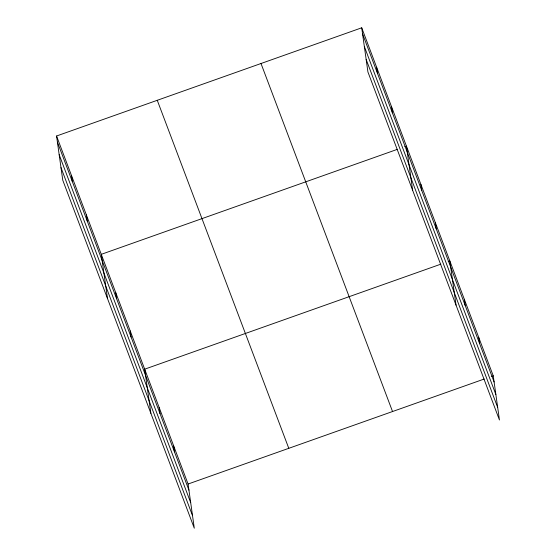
<?xml version="1.0" encoding="UTF-8"?>
<svg xmlns="http://www.w3.org/2000/svg" width="556" height="556" viewBox="0 0 556 556"><rect width="100%" height="100%" fill="white"/><g stroke="black" fill="none" stroke-linecap="round" stroke-linejoin="round"><path stroke-width="0.83" d="M56.552 136.005L188.081 484.026L194.287 528.2L62.758 180.179L56.552 136.005L361.713 27.8L493.241 375.821L499.448 419.995L367.919 71.974L361.713 27.8M397.422 149.321L101.275 254.335L107.482 298.502M404.796 146.708L406.429 146.131L412.635 190.298M440.832 264.169L144.678 369.184L150.884 413.351M448.199 261.556L449.832 260.972L456.045 305.147M188.081 484.026L484.234 379.018M491.601 376.405L493.241 375.821M362.575 33.923L494.096 381.944M364.333 46.482L495.862 394.503M366.154 59.416L497.683 407.437M261.007 63.509L392.536 411.53M157.258 100.295L288.786 448.324M57.414 142.127L188.943 490.156M59.179 154.686L190.708 502.707M61 167.62L192.522 515.641M478.772 337.541L479.633 343.664M464.302 299.26L465.163 305.383M435.369 222.692L436.224 228.815M420.899 184.411L421.761 190.534M391.521 106.682L392.383 112.812M376.62 67.241L377.475 73.364M173.611 445.745L174.473 451.868M159.148 407.465L160.003 413.588M130.208 330.896L131.07 337.026M115.738 292.616L116.6 298.739M86.368 214.894L87.229 221.017M71.46 175.446L72.322 181.576"/></g></svg>
